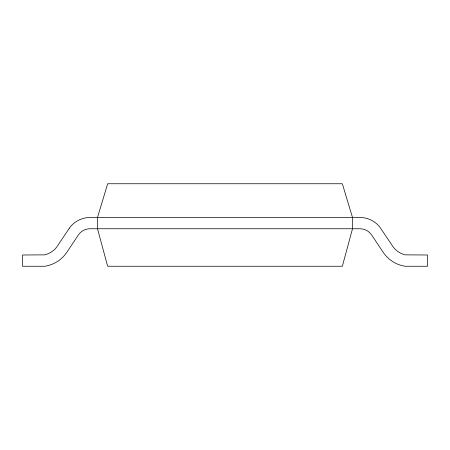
<?xml version="1.0" encoding="UTF-8"?>
<svg xmlns="http://www.w3.org/2000/svg" width="450" height="450" viewBox="0 0 450 450"><rect width="100%" height="100%" fill="white"/><g stroke="black" fill="none" stroke-linecap="round" stroke-linejoin="round"><path stroke-width="0.67" d="M352.502 228.752L342.343 266.248L107.657 266.248L97.498 228.752L97.498 217.502L107.657 183.752L342.343 183.752L352.502 217.502L352.502 228.752M69.109 228.566L56.694 247.112A21.257 21.257 0 0 1 44.651 254.857L22.5 254.998L22.5 266.248L45 266.248A32.512 32.512 0 0 0 66.915 252.163L78.345 234.996A14.001 14.001 0 0 1 90 228.752L360 228.752A14.001 14.001 0 0 1 371.655 234.996L383.085 252.163A32.512 32.512 0 0 0 405 266.248L427.5 266.248L427.5 254.998L405.349 254.857A21.257 21.257 0 0 1 393.306 247.112L379.811 227.081A25.262 25.262 0 0 0 362.07 217.575L87.93 217.575A25.262 25.262 0 0 0 70.189 227.081L69.109 228.566"/></g></svg>
